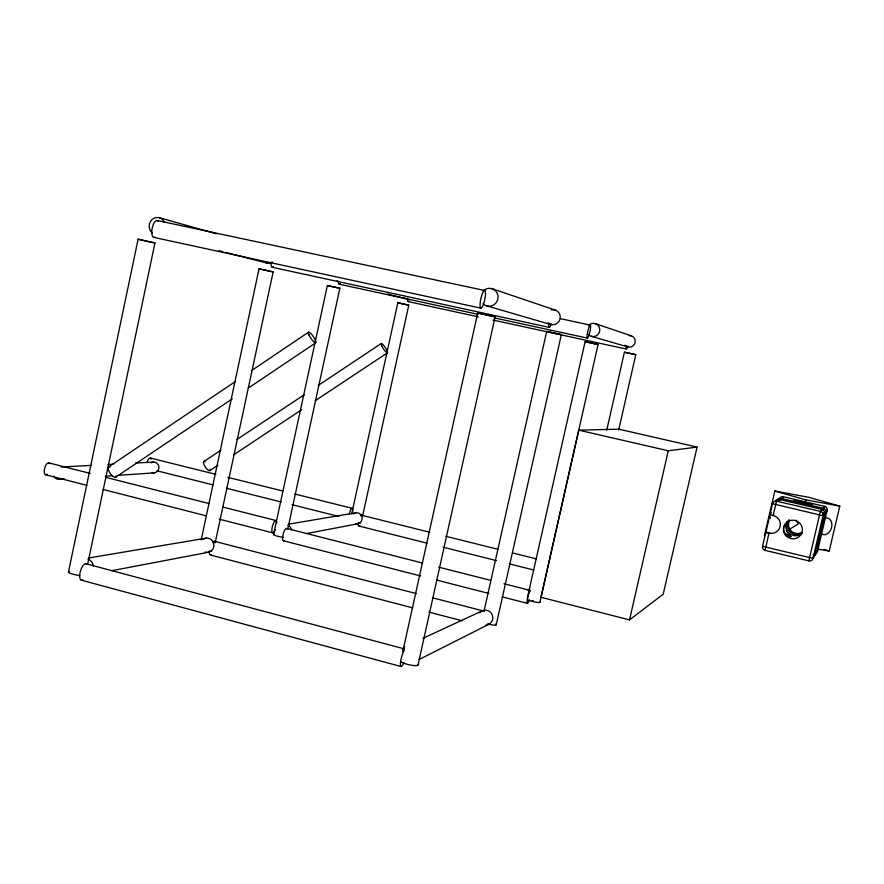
<?xml version="1.0" encoding="UTF-8"?>
<svg xmlns="http://www.w3.org/2000/svg" width="884" height="884" viewBox="0 0 884 884"><rect width="100%" height="100%" fill="white"/><g stroke="black" fill="none" stroke-linecap="round" stroke-linejoin="round"><path stroke-width="1.33" d="M765.113 550.29L769.014 533.052C781.357 535.693 784.915 518.499 773.091 515.593L776.539 501.338L779.158 499.394L822.021 509.405A3.403 3.315 12.1 0 1 824.573 513.405L814.716 555.307L813.004 558.401A3.481 3.381 18.5 0 1 808.849 560.876L765.124 550.356A3.437 3.359 21.6 0 1 762.561 546.279L765.875 532.058L769.135 533.052A18.641 18.255 16.6 0 1 765.588 532.555M779.18 499.482L778.97 500.731M808.838 560.865L819.567 514.897C819.247 513.703 822.153 507.67 821.822 510.477M770.119 518.333L770.373 517.029M783.169 498.046L783.357 496.753A3.249 3.182 13 0 0 779.467 499.106M68.477 572.025L138.114 239.21L154.954 242.956L87.604 564.39M201.176 539.991L259.045 268.813L259.708 268.935L273.145 271.929L215.188 542.853M273.554 534.544L327.367 285.521L339.854 288.283L287.742 529.14M351.699 513.869L397.822 302.77L400.419 303.311L408.773 305.179L362.573 516.212M402.728 651.751L477.725 312.98L495.117 316.781L417.999 665.088M824.407 507.935L824.717 506.41L783.346 496.742L781.003 498.399A3.315 3.249 13.5 0 0 777.025 500.819M484.134 610.756L546.688 331.412L553.738 332.892M496.2 624.855L561.351 334.627L554.257 333.014M527.361 597.927L585.109 341.688L598.07 344.517L539.925 602.302M578.733 430.143L540.975 597.297L629.519 619.883L663.21 594.192L697.067 447.094L618.811 429.182L578.733 430.143L668.282 450.774L697.067 447.094M606.755 430.121L624.424 352.197L635.784 354.683L618.689 429.967M629.519 619.883L668.282 450.774M771.191 513.25L771.323 512.665M764.461 535.571L774.859 491.029L808.562 497.261L839.8 506.123L829.214 551.041L817.402 549.074M769.942 514.632L772.505 503.67A3.448 3.37 14.3 0 1 776.616 501.173L820.474 511.427A3.481 3.392 12.5 0 1 823.092 515.527L813.004 558.401L762.583 546.323M788.915 520.19L786.44 523.98A3.558 1.26 -78.2 0 0 786.086 525.494L786.638 530.93L788.318 534.013L790.904 536.4L789.898 536.013A16.299 12.177 -72.7 0 1 787.677 534.643L787.522 535.295A9.216 6.398 -80.6 0 0 790.561 536.798C786.495 536.091 782.97 532.19 783.666 527.925A3.635 1.547 -75 0 1 784.031 526.378L787.003 522.068M805.136 502.554L805.766 499.869L839.8 506.123M822.695 510.433L824.706 506.388A3.282 3.193 11.5 0 1 827.181 510.245L817.667 550.666L816.087 553.539A3.359 3.26 17.7 0 1 813.656 555.937M780.506 499.946L781.003 498.399L823.28 508.267A3.359 3.271 11.9 0 1 825.8 512.212L816.087 553.539L814.495 553.373M766.019 531.726L769.953 514.842M787.18 521.914L789.721 520.311L788.539 523.041L788.572 526.4L790.263 529.936L792.484 532.201L797.357 533.759L802.219 532.444M108.544 466.995L235.409 381.49M251.41 370.694L308.56 332.174M115.616 477.227L232.26 398.872M248.271 388.109L315.732 342.793M203.74 461.592L220.912 450.166M236.945 439.503L304.505 394.562M318.24 385.424L381.225 343.522M209.795 470.642L217.917 465.249M233.862 454.685L301.543 409.789M315.212 400.728L387.457 352.804M788.915 529.671L798.307 523.914L795.92 520.223M789.898 529.35L788.871 529.936M419.127 659.497L488.962 624.237M422.872 638.359L482.565 610.7M111.506 570.744L208.547 552.246M306.969 533.483L357.909 523.781M88.665 558.014L206.27 538.113M288.438 524.201L356.097 512.753M59.095 479.371L64.532 479.006M105.284 476.222L112.08 475.758M117.506 475.382L154.192 472.874M61.14 467.006L91.483 465.382M108.036 464.498L113.55 464.199M135.617 463.017L153.551 462.056M561.307 334.627L557.307 333.798M495.305 316.848L491.813 316.152M598.092 344.539L597.164 344.362M154.921 242.956L149.838 241.907M273.046 271.918L264.99 270.195M408.695 305.168L403.966 304.151M824.231 512.002C825.733 513.284 828.551 509.902 826.076 509.858M596.899 344.307L585.142 341.699M157.308 220.536L484.741 290.504A9.028 2.011 -77.7 0 1 483.46 304.273A9.028 2.011 -77.7 0 1 480.134 303.179A9.028 2.011 -77.7 0 1 484.741 290.504M491.305 316.041L487.813 315.29M770.483 514.587L773.058 515.582M560.6 318.704L590.291 325.102A6.663 1.094 -77.4 0 1 588.998 335.147A6.663 1.094 -77.4 0 1 587.186 334.55A6.663 1.094 -77.4 0 1 590.291 325.102M153.783 237.387L480.83 308.14M272.316 267.3L549.24 327.378A7.514 1.392 -77.5 0 0 551.262 323.909M556.832 333.699L546.699 331.423M149.274 241.785L145.716 241M339.191 284.173L478.111 314.361M494.3 317.875L587.363 338.097M408.242 301.599L478.266 316.837M493.073 320.063L626.38 349.069A5.801 0.829 -77.3 0 0 627.85 345.987M487.194 315.146L484.101 314.472M333.71 286.98L327.4 285.543M628.889 353.213L635.74 354.672M403.192 303.986L397.866 302.781M333.92 286.924L339.832 288.272M628.491 353.125L624.491 352.219M145.12 240.868L141.783 240.117M264.493 270.084L259.056 268.824M482.929 314.207L479.526 313.433M141.285 239.995L138.014 239.21M479.172 313.345L477.835 313.013M150.379 458.034L215.884 474.354M227.917 477.349L282.725 491.007M294.748 494.012L352.23 508.333M361.7 515.25L429.779 532.256M445.79 536.268L497.858 549.273M512.543 552.942L536.566 558.942M156.943 470.807L213.088 484.896M226.459 488.244L281.267 502.002M291.963 504.676L338.749 516.422M358.915 526.035L426.994 543.163M443.017 547.185L496.41 560.622M509.759 563.981L533.792 570.025M48.819 462.896L90.234 473.404M106.268 477.471L209.132 503.571M222.492 506.963L275.93 520.521M286.626 528.444L422.618 563.053M438.619 567.13L490.62 580.357M503.946 583.749L530.61 590.534M45.592 474.763L87.008 485.349M103.041 489.449L205.917 515.748M219.276 519.173L272.714 532.831M218.889 250.702L222.89 251.73M225.564 252.415L267.421 263.167M387.557 294.052L404.894 298.505M283.41 540.776L420.74 575.992M436.74 580.092L488.742 593.429M502.079 596.844L527.405 603.341M214.094 541.196L416.519 593.639M432.497 597.783L484.443 611.242M210.436 555.019L412.883 607.916M428.862 612.093L462.166 620.789M86.146 563.793L404.386 648.9M81.24 580.147L401.038 666.525M159.418 217.751L216.503 233.807M774.859 491.029L805.766 499.869M823.435 512.996C826.617 514.057 821.17 516.742 819.567 514.897L772.572 503.736M813.048 554.677L814.716 555.307A3.403 3.304 18 0 1 812.904 557.517M486.73 305.864L550.666 324.472M591.319 336.307L627.784 346.926M816.319 550.135L817.667 550.666A3.282 3.182 17.2 0 1 815.612 552.909M824.054 549.406L829.214 551.041M491.824 288.637L555.495 310.162M595.142 323.577L631.563 335.898M790.44 536.743L789.71 536.334A16.376 11.404 -80.3 0 1 787.677 534.643M784.561 533.229L787.522 535.295A9.183 6.862 -72.5 0 0 790.904 536.4M765.875 532.08L765.898 532.102A18.288 0.917 -76.7 0 1 765.621 532.522M360.23 523.096A5.558 0.641 12.3 0 1 358.241 522.897M539.627 601.905A6.608 0.895 13.1 0 1 535.439 602.103A6.608 0.895 13.1 0 1 527.339 599.661M283.267 537.317A6.365 0.84 12 0 1 275.465 535.605A6.365 0.84 12 0 1 274.471 534.323M353.346 514.002A5.591 5.348 80.8 0 1 362.031 517.041A5.591 5.348 80.8 0 1 355.633 523.726M287.786 525.229A6.332 6.011 81.5 0 1 291.521 529.903M533.538 600.866A6.597 6.42 61.4 0 1 532.168 600.667M528.201 590.589A6.597 6.42 61.4 0 1 529.781 588.943M284.151 540.555A6.376 1.89 -75.4 0 1 283.2 534.102A6.376 1.89 -75.4 0 1 287.167 529.019M529.284 599.871A6.597 1.072 -76 0 1 527.14 601.242A6.597 1.072 -76 0 1 530.035 590.976M360.738 515.836A5.569 1.448 -75.9 0 1 362.142 515.947M359.744 525.604A5.569 1.448 -75.9 0 1 358.429 522.809M402.795 297.521A5.647 5.426 -76.1 0 0 407.579 298.383A5.624 1.47 -77.8 0 0 409.204 300.925M337.953 281.101A6.409 6.1 -77.6 0 1 337.224 280.615M629.121 335.555A5.834 5.768 -50.6 0 1 634.811 343.556A5.834 5.768 -50.6 0 1 625.065 345.158M588.313 325.632A6.652 6.542 -59.5 0 1 597.816 325.135A6.652 6.542 -59.5 0 1 597.728 334.727A6.652 6.542 -59.5 0 1 588.225 334.296M340.252 283.631A6.431 1.923 -78 0 1 338.252 281.642M626.402 349.081A5.801 0.829 -77.3 0 1 626.347 345.92M47.217 474.189A6.155 2.619 -74.8 0 1 44.565 468.553A6.155 2.619 -74.8 0 1 49.725 463.724M275.333 529.704A6.365 1.923 -75.5 0 1 271.963 531.56A6.365 1.923 -75.5 0 1 273.974 522.234A6.365 1.923 -75.5 0 1 276.769 523.052M147.042 462.608A5.403 2.033 -75.5 0 1 149.285 458.365A5.403 2.033 -75.5 0 1 151.197 459.205M349.257 513.98A5.558 1.481 -75.9 0 1 351.655 508.488A5.558 1.481 -75.9 0 1 352.76 511.239M116.058 475.979A6.21 2.232 55.4 0 1 112.82 476.288A6.21 2.232 55.4 0 1 108.345 469.614A6.21 2.232 55.4 0 1 110.102 467.128M210.16 469.492A5.448 1.724 56.1 0 1 207.596 469.658A5.448 1.724 56.1 0 1 203.685 463.691A5.448 1.724 56.1 0 1 205.154 461.835M151.175 462.862A5.415 5.05 87.1 0 1 158.899 466.973A5.415 5.05 87.1 0 1 152.07 472.509M61.394 478.686A6.122 5.624 87.2 0 1 53.791 476.111M495.559 624.137A7.426 1.138 13 0 1 494.598 625.143A7.426 1.138 13 0 1 487.393 623.927M211.685 551.273A7.149 1.05 11.6 0 1 210.149 551.163M417.756 664.569A8.895 1.635 12.7 0 1 410.762 665.099A8.895 1.635 12.7 0 1 400.673 661.398M79.737 575.55A8.586 1.47 10.8 0 1 70.632 573.451A8.586 1.47 10.8 0 1 69.306 571.561M203.187 539.384A7.16 6.707 82 0 1 213.795 544.135A7.16 6.707 82 0 1 205.221 552.025M87.903 559.064A8.442 7.768 82.6 0 1 93.373 566.125M479.747 612.899A7.492 7.238 64.6 0 1 491.968 614.247A7.492 7.238 64.6 0 1 485.979 625.021M402.728 649.486A8.895 8.497 67.8 0 1 404.651 647.132M82.776 579.849A8.542 3.337 -73.8 0 1 80.278 571.749A8.542 3.337 -73.8 0 1 86.754 564.213M403.855 662.657A8.95 1.956 -75.2 0 1 400.408 663.685A8.95 1.956 -75.2 0 1 404.364 650.204M214.403 541.339A7.149 2.365 -74.9 0 1 214.978 542.301M211.364 554.765A7.149 2.365 -74.9 0 1 209.353 550.975M212.558 542.002A7.149 2.365 -74.9 0 1 213.177 541.439M272.592 262.117A7.249 6.84 -78.7 0 1 265.189 262.216M152.291 232.923A8.564 7.934 -79.9 0 1 152.181 219.442A8.564 7.934 -79.9 0 1 164.38 222.304M551.318 309.886A7.558 7.404 -65.5 0 1 560.014 319.058A7.558 7.404 -65.5 0 1 547.903 322.947M483.15 290.98A8.984 8.729 -70.8 0 1 495.537 290.858A8.984 8.729 -70.8 0 1 495.427 303.532A8.984 8.729 -70.8 0 1 483.029 303.632M155.054 237.144A8.608 3.437 -78.7 0 1 152.203 228.072A8.608 3.437 -78.7 0 1 158.358 221.387M273.62 266.725A7.216 2.42 -78.3 0 1 271.101 262.139M549.229 327.378A7.514 1.392 -77.5 0 1 548.909 323.212M824.993 518.168A8.575 6.332 -72.7 0 1 831.524 527.748A8.575 6.332 -72.7 0 1 820.96 533.494M802.374 532.853A9.194 8.962 15.7 0 1 789.158 520.521M802.495 532.665A9.293 9.061 15.9 0 1 789.081 533.251A9.293 9.061 15.9 0 1 788.981 520.101M775.213 501.548A3.37 3.293 13.8 0 1 779.158 499.394M794.197 500.366L811.888 504.488L794.197 500.366M308.98 334.903A6.409 1.481 56 0 0 315.533 342.859A6.409 1.481 56 0 0 311.919 334.704A6.409 1.481 56 0 0 308.98 334.903M381.899 346.23A5.591 1.138 56.4 0 0 387.391 352.849A5.591 1.138 56.4 0 0 383.722 345.423A5.591 1.138 56.4 0 0 381.899 346.23M785.843 535.649A9.536 9.304 16.5 0 0 801.976 532.522A9.536 9.304 16.5 0 0 790.959 520.367A9.536 9.304 16.5 0 0 785.843 535.649"/></g></svg>
